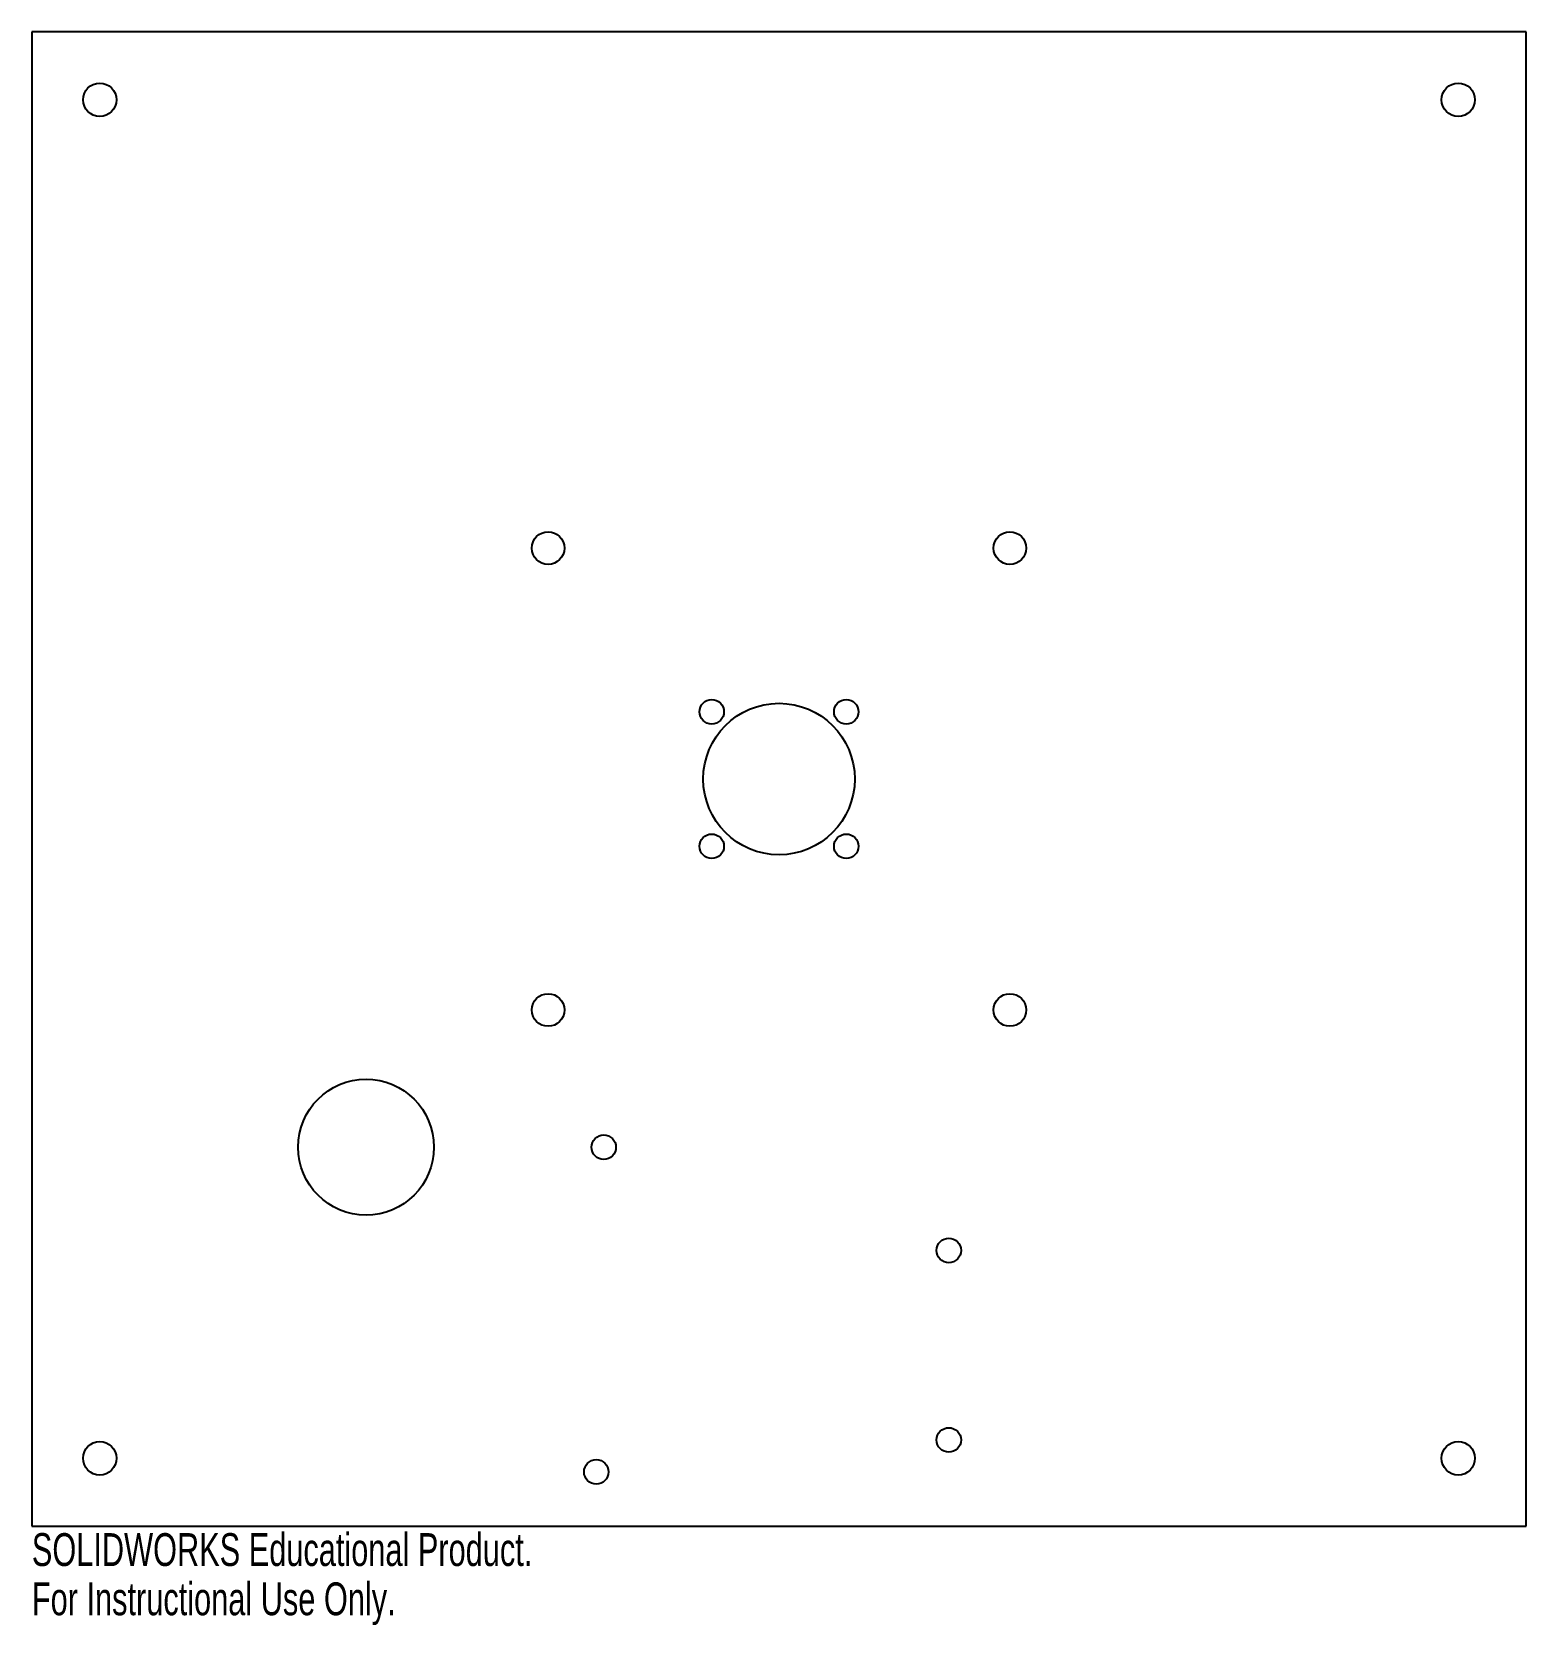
# Model space of a CAD drawing. Header units: millimetres. Extents: x -110 to 110, y -125 to 110.
import ezdxf

# ---------------------------------------------------------------- set-up
doc = ezdxf.new("R2010")
doc.units = ezdxf.units.MM
doc.styles.add('SLDTEXTSTYLE0', font='TXT', dxfattribs={"width": 0.7})

msp = doc.modelspace()

# ---------------------------------------------------------------- linework, layer by layer
at = {"color": 7, "linetype": 'Continuous', "lineweight": 25}
for p, q in [((110, 110), (-110, 110)), ((-110, 110), (-110, -110)), ((110, -110), (110, 110)), ((-110, -110), (110, -110))]:
    msp.add_line(p, q, dxfattribs=at)
for centre, radius in [((-100, 100), 2.46), ((100, 100), 2.46), ((-34, 34), 2.4), ((34, 34), 2.4), ((-9.9, 9.9), 1.8), ((0, 0), 11.15), ((9.9, 9.9), 1.8), ((-9.9, -9.9), 1.8), ((9.9, -9.9), 1.8), ((-34, -34), 2.4), ((34, -34), 2.4), ((-60.8, -54.2), 10), ((-25.8, -54.2), 1.8), ((25, -69.4), 1.8), ((25, -97.3), 1.8), ((-100, -100), 2.46), ((100, -100), 2.46), ((-26.9, -102), 1.8)]:
    msp.add_circle(centre, radius, dxfattribs=at)

# ---------------------------------------------------------------- texts
at = {"color": 7, "linetype": 'Continuous', "char_height": 4.8336, "attachment_point": 1, "style": 'SLDTEXTSTYLE0'}
for s, insert in [('SOLIDWORKS Educational Product.', (-110, -111.02)), ('For Instructional Use Only.', (-110, -118.27))]:
    msp.add_mtext(s, dxfattribs=dict(at, insert=insert))

doc.saveas('drawing.dxf')
